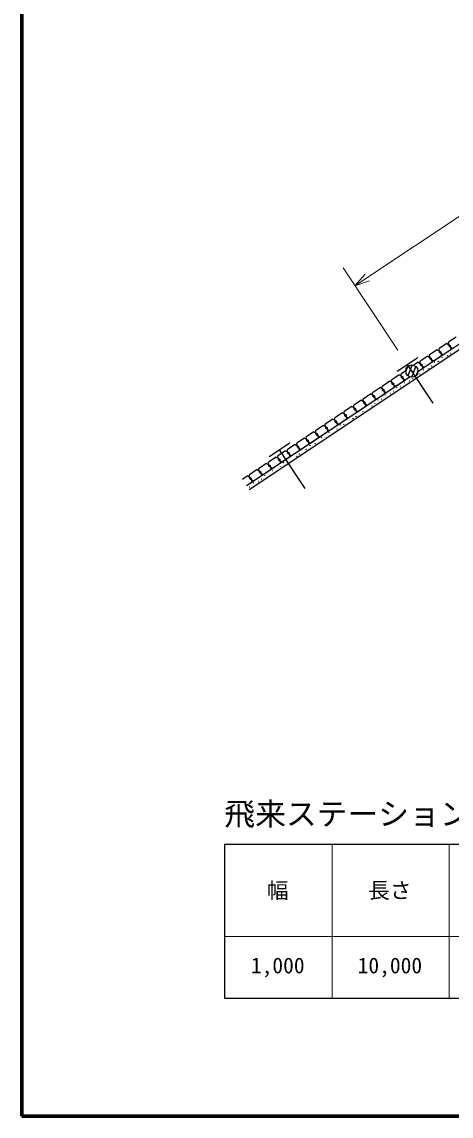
# Model space of a CAD drawing. Units: millimetres, scale not verified. Extents: x 200 to 8200, y 200 to 5825.
# Drawn here: x 200 to 1594, y 200 to 3757 of the extents above; entities that cross this region are included whole.
import ezdxf
from ezdxf.enums import TextEntityAlignment as Align

# ---------------------------------------------------------------- set-up
doc = ezdxf.new("R2010")
doc.units = ezdxf.units.MM
doc.header["$LTSCALE"] = 20
doc.layers.add('C-MTR', color=5, linetype='Continuous')
doc.layers.add('C-MTR-TXT', color=5, linetype='Continuous')
for name, color, linetype, lineweight in [('C-MTR-FRAM', 5, 'Continuous', 25), ('C-MTR-LINE', 5, 'Continuous', 13), ('C-STR', 7, 'Continuous', 25), ('C-STR-DIM', 1, 'Continuous', 13), ('C-TTL', 2, 'Continuous', 70)]:
    doc.layers.add(name, color=color, linetype=linetype, lineweight=lineweight)
doc.styles.add('ＭＳ ゴシック', font='')
doc.styles.get('ＭＳ ゴシック').set_extended_font_data('MS Gothic')

msp = doc.modelspace()

# ---------------------------------------------------------------- linework, layer by layer
at = {"layer": 'C-MTR-FRAM'}
for p, q in [((857.47, 1083.7), (857.47, 583.7)), ((857.47, 1083.7), (3978.01, 1083.7)), ((857.47, 583.7), (3978.01, 583.7))]:
    msp.add_line(p, q, dxfattribs=at)
at = {"layer": 'C-MTR-LINE'}
for p, q in [((1207.47, 1083.7), (1207.47, 583.7)), ((1587.47, 1083.7), (1587.47, 583.7)), ((857.47, 783.7), (3978.01, 783.7))]:
    msp.add_line(p, q, dxfattribs=at)
at = {"layer": 'C-STR'}
for p, q in [((937.68, 2236.87), (3044.48, 3641.39)), ((1486.38, 2620.69), (2291.8, 3157.64)), ((1579.69, 2711.74), (1554.73, 2695.1)), ((1579.69, 2711.74), (1591.34, 2705.09)), ((1610.48, 2732.27), (1585.52, 2715.62)), ((1587.18, 2702.31), (1585.52, 2715.62)), ((1591.34, 2705.09), (1593, 2691.77)), ((1518.12, 2670.69), (1493.16, 2654.05)), ((1518.12, 2670.69), (1529.77, 2664.04)), ((1548.91, 2691.22), (1523.94, 2674.58)), ((1525.61, 2661.26), (1523.94, 2674.58)), ((1537.26, 2654.61), (1562.22, 2671.25)), ((1548.91, 2691.22), (1560.55, 2684.56)), ((1556.39, 2681.79), (1554.73, 2695.1)), ((1556.39, 2681.79), (1568.04, 2675.13)), ((1560.55, 2684.56), (1562.22, 2671.25)), ((1568.04, 2675.13), (1593, 2691.77)), ((1587.18, 2702.31), (1598.83, 2695.66)), ((1485.82, 2664.79), (1419.26, 2620.41)), ((1535.75, 2517.79), (1452.54, 2642.6)), ((1487.33, 2650.17), (1473.06, 2640.66)), ((1487.33, 2650.17), (1498.98, 2643.51)), ((1494.82, 2640.74), (1493.16, 2654.05)), ((1494.82, 2640.74), (1506.47, 2634.08)), ((1498.98, 2643.51), (1500.65, 2630.2)), ((1506.47, 2634.08), (1531.43, 2650.72)), ((1525.61, 2661.26), (1537.26, 2654.61)), ((1529.77, 2664.04), (1531.43, 2650.72)), ((929.36, 2249.35), (1459.75, 2602.94)), ((1425.76, 2609.12), (1400.8, 2592.48)), ((1425.76, 2609.12), (1437.41, 2602.47)), ((1446.44, 2622.91), (1431.59, 2613.01)), ((1433.25, 2599.69), (1431.59, 2613.01)), ((1433.25, 2599.69), (1444.9, 2593.04)), ((1437.41, 2602.47), (1439.07, 2589.15)), ((1444.9, 2593.04), (1459.75, 2602.94)), ((1486.38, 2620.69), (1500.65, 2630.2)), ((1364.19, 2568.07), (1339.23, 2551.43)), ((1364.19, 2568.07), (1375.84, 2561.42)), ((1394.98, 2588.6), (1370.01, 2571.96)), ((1371.68, 2558.64), (1370.01, 2571.96)), ((1375.84, 2561.42), (1377.5, 2548.11)), ((1383.33, 2551.99), (1408.29, 2568.63)), ((1394.98, 2588.6), (1406.62, 2581.94)), ((1402.46, 2579.17), (1400.8, 2592.48)), ((1402.46, 2579.17), (1414.11, 2572.51)), ((1406.62, 2581.94), (1408.29, 2568.63)), ((1414.11, 2572.51), (1439.07, 2589.15)), ((1302.62, 2527.03), (1277.66, 2510.39)), ((1302.62, 2527.03), (1314.27, 2520.37)), ((1333.4, 2547.55), (1308.44, 2530.91)), ((1310.11, 2517.6), (1308.44, 2530.91)), ((1321.76, 2510.94), (1346.72, 2527.58)), ((1333.4, 2547.55), (1345.05, 2540.89)), ((1340.89, 2538.12), (1339.23, 2551.43)), ((1340.89, 2538.12), (1352.54, 2531.46)), ((1345.05, 2540.89), (1346.72, 2527.58)), ((1352.54, 2531.46), (1377.5, 2548.11)), ((1371.68, 2558.64), (1383.33, 2551.99)), ((1271.83, 2506.5), (1246.87, 2489.86)), ((1248.54, 2476.55), (1246.87, 2489.86)), ((1271.83, 2506.5), (1283.48, 2499.85)), ((1279.32, 2497.07), (1277.66, 2510.39)), ((1279.32, 2497.07), (1290.97, 2490.42)), ((1283.48, 2499.85), (1285.15, 2486.53)), ((1290.97, 2490.42), (1315.93, 2507.06)), ((1310.11, 2517.6), (1321.76, 2510.94)), ((1314.27, 2520.37), (1315.93, 2507.06)), ((1210.26, 2465.46), (1185.3, 2448.81)), ((1210.26, 2465.46), (1221.91, 2458.8)), ((1241.05, 2485.98), (1216.09, 2469.34)), ((1217.75, 2456.03), (1216.09, 2469.34)), ((1217.75, 2456.03), (1229.4, 2449.37)), ((1221.91, 2458.8), (1223.57, 2445.49)), ((1229.4, 2449.37), (1254.36, 2466.01)), ((1241.05, 2485.98), (1252.7, 2479.32)), ((1248.54, 2476.55), (1260.18, 2469.89)), ((1252.7, 2479.32), (1254.36, 2466.01)), ((1260.18, 2469.89), (1285.15, 2486.53)), ((1148.69, 2424.41), (1123.73, 2407.77)), ((1148.69, 2424.41), (1160.34, 2417.75)), ((1179.47, 2444.93), (1154.51, 2428.29)), ((1156.18, 2414.98), (1154.51, 2428.29)), ((1167.83, 2408.32), (1192.79, 2424.96)), ((1179.47, 2444.93), (1191.12, 2438.28)), ((1186.96, 2435.5), (1185.3, 2448.81)), ((1186.96, 2435.5), (1198.61, 2428.85)), ((1191.12, 2438.28), (1192.79, 2424.96)), ((1198.61, 2428.85), (1223.57, 2445.49)), ((1069.8, 2387.44), (1003.23, 2343.06)), ((1087.12, 2383.36), (1062.16, 2366.72)), ((1087.12, 2383.36), (1098.77, 2376.7)), ((1117.9, 2403.88), (1092.94, 2387.24)), ((1094.61, 2373.93), (1092.94, 2387.24)), ((1106.25, 2367.27), (1131.22, 2383.91)), ((1117.9, 2403.88), (1129.55, 2397.23)), ((1125.39, 2394.45), (1123.73, 2407.77)), ((1125.39, 2394.45), (1137.04, 2387.8)), ((1129.55, 2397.23), (1131.22, 2383.91)), ((1137.04, 2387.8), (1162, 2404.44)), ((1156.18, 2414.98), (1167.83, 2408.32)), ((1160.34, 2417.75), (1162, 2404.44)), ((1056.33, 2362.84), (1031.37, 2346.2)), ((1119.72, 2240.44), (1036.52, 2365.25)), ((1056.33, 2362.84), (1067.98, 2356.18)), ((1063.82, 2353.41), (1062.16, 2366.72)), ((1063.82, 2353.41), (1075.47, 2346.75)), ((1067.98, 2356.18), (1069.64, 2342.87)), ((1075.47, 2346.75), (1100.43, 2363.39)), ((1094.61, 2373.93), (1106.25, 2367.27)), ((1098.77, 2376.7), (1100.43, 2363.39)), ((994.76, 2321.79), (969.8, 2305.15)), ((994.76, 2321.79), (1006.41, 2315.13)), ((1025.55, 2342.31), (1000.58, 2325.67)), ((1002.25, 2312.36), (1000.58, 2325.67)), ((1002.25, 2312.36), (1013.9, 2305.7)), ((1006.41, 2315.13), (1008.07, 2301.82)), ((1013.9, 2305.7), (1038.86, 2322.34)), ((1025.55, 2342.31), (1037.19, 2335.66)), ((1033.03, 2332.88), (1031.37, 2346.2)), ((1033.03, 2332.88), (1044.68, 2326.23)), ((1037.19, 2335.66), (1038.86, 2322.34)), ((1044.68, 2326.23), (1069.64, 2342.87)), ((933.19, 2280.74), (916.05, 2269.32)), ((933.19, 2280.74), (944.84, 2274.08)), ((963.97, 2301.26), (939.01, 2284.62)), ((940.68, 2271.31), (939.01, 2284.62)), ((952.32, 2264.65), (977.29, 2281.3)), ((963.97, 2301.26), (975.62, 2294.61)), ((971.46, 2291.83), (969.8, 2305.15)), ((971.46, 2291.83), (983.11, 2285.18)), ((975.62, 2294.61), (977.29, 2281.3)), ((983.11, 2285.18), (1008.07, 2301.82)), ((929.36, 2249.35), (946.5, 2260.77)), ((940.68, 2271.31), (952.32, 2264.65)), ((944.84, 2274.08), (946.5, 2260.77))]:
    msp.add_line(p, q, dxfattribs=at)
at = {"layer": 'C-STR', "color": 3}
for p, q in [((1452.81, 2636.46), (1446.47, 2620.22)), ((1467.75, 2641.75), (1453.88, 2606.2)), ((1478.93, 2637.39), (1465.06, 2601.84)), ((1486.35, 2623.38), (1480.01, 2607.13))]:
    msp.add_line(p, q, dxfattribs=at)
at = {"layer": 'C-STR'}
for centre in [(1581.85, 2671.48), (1591.35, 2678.99), (1530.06, 2638.13), (1540.42, 2650.63), (1552.57, 2653.16), (1564.83, 2666.43), (1468.77, 2597.27), (1491.28, 2612.3), (1503.54, 2625.57), (1520.56, 2630.62), (1417.84, 2568.91), (1429.99, 2571.44), (1442.25, 2584.71), (1459.27, 2589.76), (1356.55, 2528.06), (1368.7, 2530.58), (1380.96, 2543.85), (1397.99, 2548.9), (1407.49, 2556.41), (1307.41, 2489.72), (1336.7, 2508.04), (1346.2, 2515.55), (1258.38, 2462.13), (1275.41, 2467.18), (1284.91, 2474.69), (1295.26, 2487.2), (1197.09, 2421.27), (1214.12, 2426.32), (1223.62, 2433.83), (1233.97, 2446.34), (1246.12, 2448.86), (1152.83, 2385.46), (1162.33, 2392.98), (1172.68, 2405.48), (1101.04, 2352.12), (1111.39, 2364.62), (1123.55, 2367.14), (1135.8, 2380.41), (1050.11, 2323.76), (1062.26, 2326.28), (1074.52, 2339.55), (1091.54, 2344.61), (988.82, 2282.9), (1000.97, 2285.42), (1013.23, 2298.69), (1030.25, 2303.75), (1039.75, 2311.26), (939.68, 2244.57), (951.94, 2257.83), (968.96, 2262.89), (978.46, 2270.4)]:
    msp.add_circle(centre, 0.3, dxfattribs=at)
at = {"layer": 'C-STR', "color": 3}
msp.add_circle((1466.41, 2621.8), 20, dxfattribs=at)
at = {"layer": 'C-STR-DIM'}
for p, q in [((2113.51, 3453.92), (1281.46, 2899.22)), ((1420.89, 2690.08), (1243.02, 2956.88)), ((1281.46, 2899.22), (1314.47, 2936.78)), ((1281.46, 2899.22), (1328.82, 2915.24))]:
    msp.add_line(p, q, dxfattribs=at)
at = {"layer": 'C-TTL'}
msp.add_lwpolyline([(200, 200), (8200, 200), (8200, 5740), (200, 5740)], close=True, dxfattribs=at)

# ---------------------------------------------------------------- texts
at = {"layer": 'C-MTR', "style": 'ＭＳ ゴシック'}
msp.add_text('飛来ステーションⅡ型標準規格', height=73.31, dxfattribs=at).set_placement((857.34, 1123.7), align=Align.BOTTOM_LEFT)
at = {"layer": 'C-MTR-TXT', "style": 'ＭＳ ゴシック'}
for s, p in [('幅', (1030.88, 933.68)), ('長さ', (1395.18, 933.68))]:
    msp.add_text(s, height=51.32, dxfattribs=at).set_placement(p, align=Align.MIDDLE_CENTER)
for s, p in [('1,000', (1030.88, 648.64)), ('10,000', (1395.18, 648.64))]:
    msp.add_text(s, height=51.32, dxfattribs=at).set_placement(p, align=Align.BOTTOM_CENTER)

doc.saveas('drawing.dxf')
